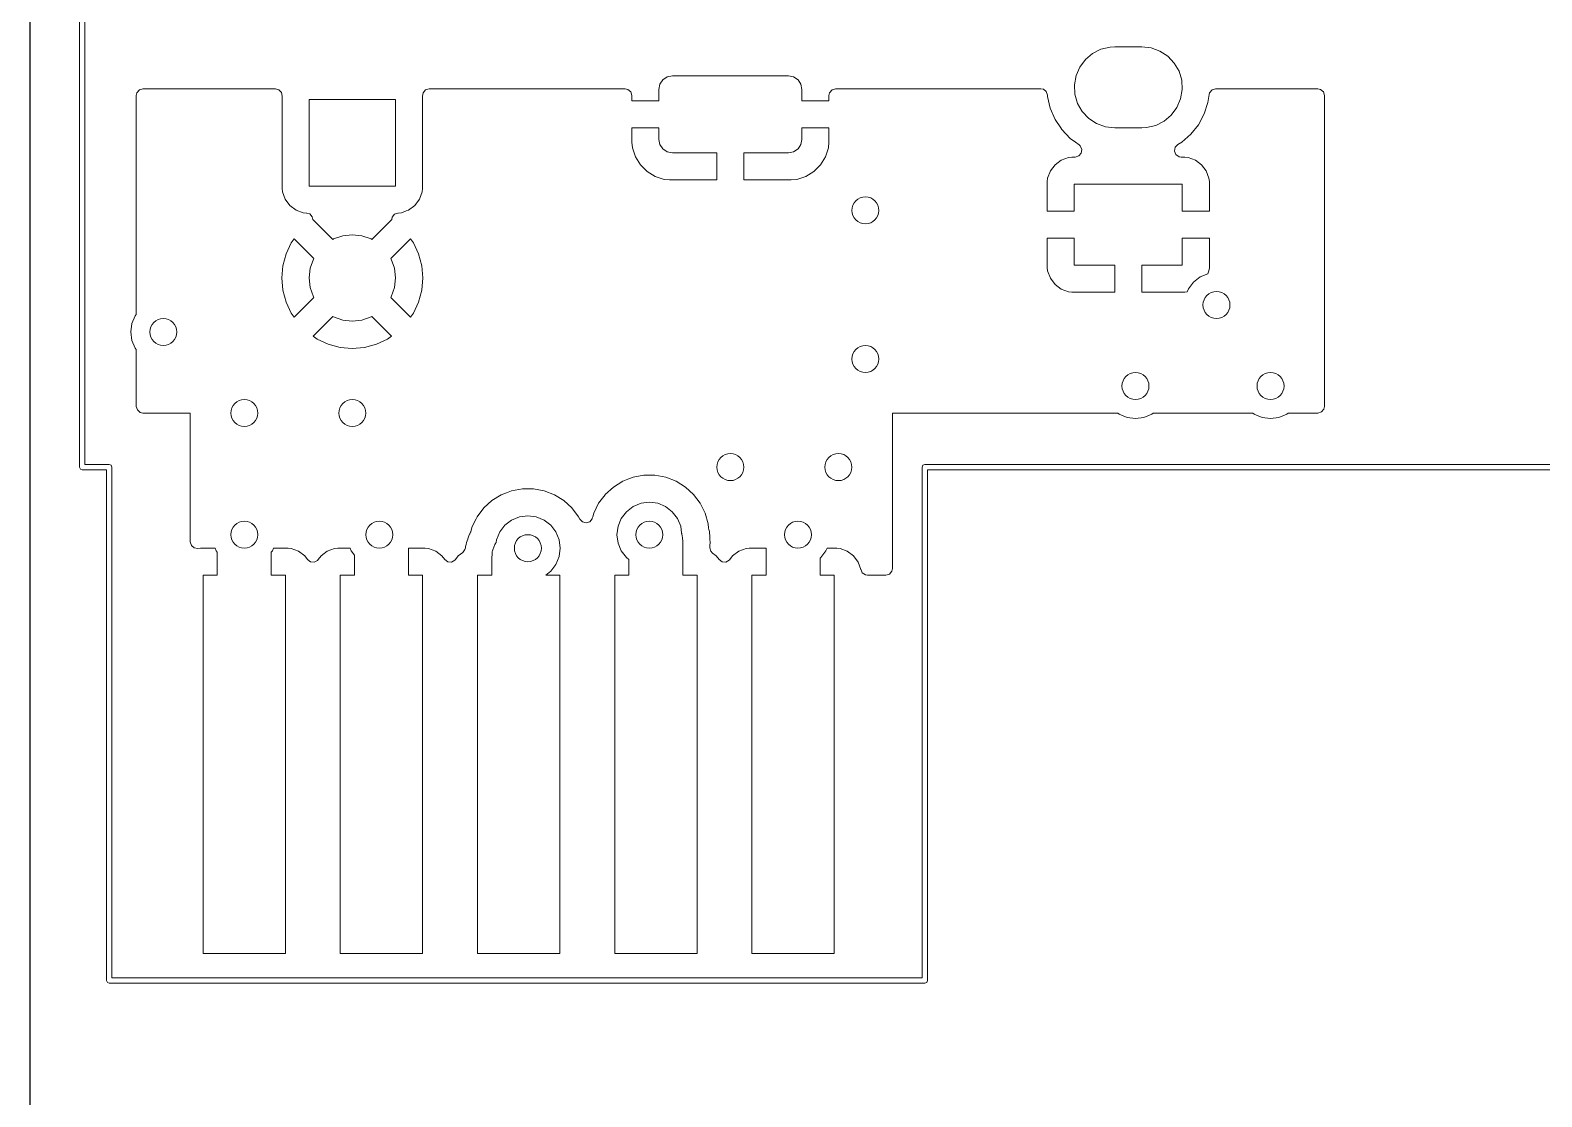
# Model space of a CAD drawing. Header units: millimetres. Extents: x 0 to 594, y 0 to 420.
# Drawn here: x 348.1 to 404.1, y 147.9 to 187.4 of the extents above; entities that cross this region are included whole.
import ezdxf

# ---------------------------------------------------------------- set-up
doc = ezdxf.new("R2010")
doc.units = ezdxf.units.MM
doc.linetypes.add('K5LT32768', pattern=[0])
picture_1 = doc.add_image_def('image2.png', size_in_pixel=(1000, 1000))

msp = doc.modelspace()

# ---------------------------------------------------------------- linework, layer by layer
at = {"color": 7, "linetype": 'K5LT32768', "lineweight": 18}
for p, q in [((349.913, 299.216), (349.913, 171.216)), ((350.113, 171.316), (350.113, 299.116)), ((387.424, 186.525), (387.157, 186.301)), ((387.735, 186.681), (387.424, 186.525)), ((388.074, 186.761), (387.735, 186.681)), ((388.248, 186.771), (388.074, 186.761)), ((389.248, 186.771), (388.248, 186.771)), ((389.594, 186.731), (389.248, 186.771)), ((389.921, 186.612), (389.594, 186.731)), ((390.212, 186.421), (389.921, 186.612)), ((390.451, 186.167), (390.212, 186.421)), ((386.949, 186.021), (386.811, 185.702)), ((387.157, 186.301), (386.949, 186.021)), ((390.626, 185.866), (390.451, 186.167)), ((390.725, 185.532), (390.626, 185.866)), ((371.401, 185.383), (371.363, 185.191)), ((371.51, 185.545), (371.401, 185.383)), ((371.672, 185.653), (371.51, 185.545)), ((371.863, 185.691), (371.672, 185.653)), ((376.163, 185.691), (371.863, 185.691)), ((376.355, 185.653), (376.163, 185.691)), ((376.517, 185.545), (376.355, 185.653)), ((376.625, 185.383), (376.517, 185.545)), ((376.663, 185.191), (376.625, 185.383)), ((386.811, 185.702), (386.751, 185.359)), ((386.751, 185.359), (386.771, 185.011)), ((390.746, 185.184), (390.725, 185.532)), ((352.036, 185.072), (352.013, 184.968)), ((352.013, 184.968), (352.013, 176.868)), ((352.127, 185.177), (352.036, 185.072)), ((352.261, 185.216), (352.127, 185.177)), ((357.169, 185.216), (352.261, 185.216)), ((357.295, 185.182), (357.169, 185.216)), ((357.391, 185.08), (357.295, 185.182)), ((357.415, 184.942), (357.391, 185.08)), ((357.412, 184.912), (357.415, 184.942)), ((357.412, 181.521), (357.412, 184.912)), ((361.613, 184.816), (358.413, 184.816)), ((358.413, 184.816), (358.413, 181.616)), ((361.613, 181.616), (361.613, 184.816)), ((362.632, 185.072), (362.611, 184.942)), ((362.611, 184.942), (362.614, 184.912)), ((362.614, 184.912), (362.614, 181.521)), ((362.724, 185.177), (362.632, 185.072)), ((362.858, 185.216), (362.724, 185.177)), ((370.115, 185.216), (362.858, 185.216)), ((370.218, 185.194), (370.115, 185.216)), ((370.324, 185.103), (370.218, 185.194)), ((370.363, 184.968), (370.324, 185.103)), ((370.363, 184.766), (370.363, 184.968)), ((371.363, 184.766), (370.363, 184.766)), ((371.363, 185.191), (371.363, 184.766)), ((376.663, 184.766), (376.663, 185.191)), ((377.663, 184.766), (376.663, 184.766)), ((377.686, 185.072), (377.663, 184.968)), ((377.663, 184.968), (377.663, 184.766)), ((377.777, 185.177), (377.686, 185.072)), ((377.911, 185.216), (377.777, 185.177)), ((385.51, 185.216), (377.911, 185.216)), ((385.603, 185.198), (385.51, 185.216)), ((385.712, 185.112), (385.603, 185.198)), ((385.758, 184.98), (385.712, 185.112)), ((385.76, 184.934), (385.758, 184.98)), ((385.86, 184.496), (385.76, 184.934)), ((386.771, 185.011), (386.871, 184.677)), ((390.547, 184.521), (390.685, 184.841)), ((390.685, 184.841), (390.746, 185.184)), ((391.696, 184.713), (391.557, 184.285)), ((391.736, 185.002), (391.696, 184.713)), ((391.756, 185.072), (391.736, 185.002)), ((391.847, 185.177), (391.756, 185.072)), ((391.981, 185.216), (391.847, 185.177)), ((395.765, 185.216), (391.981, 185.216)), ((395.868, 185.194), (395.765, 185.216)), ((395.974, 185.103), (395.868, 185.194)), ((396.013, 184.968), (395.974, 185.103)), ((396.013, 179.691), (396.013, 184.968)), ((386.037, 184.082), (385.86, 184.496)), ((386.871, 184.677), (387.045, 184.376)), ((387.045, 184.376), (387.284, 184.122)), ((390.073, 184.018), (390.339, 184.242)), ((390.339, 184.242), (390.547, 184.521)), ((391.557, 184.285), (391.344, 183.888)), ((370.363, 183.242), (370.363, 183.766)), ((370.363, 183.766), (371.363, 183.766)), ((371.363, 183.766), (371.363, 183.341)), ((376.663, 183.341), (376.663, 183.766)), ((376.663, 183.766), (377.663, 183.766)), ((377.663, 183.766), (377.663, 183.242)), ((386.245, 183.766), (386.037, 184.082)), ((386.285, 183.706), (386.245, 183.766)), ((386.596, 183.38), (386.285, 183.706)), ((387.284, 184.122), (387.575, 183.931)), ((387.575, 183.931), (387.902, 183.812)), ((387.902, 183.812), (388.248, 183.771)), ((388.248, 183.771), (389.248, 183.771)), ((389.248, 183.771), (389.422, 183.782)), ((389.422, 183.782), (389.761, 183.862)), ((389.761, 183.862), (390.073, 184.018)), ((391.344, 183.888), (391.063, 183.536)), ((370.384, 183.036), (370.363, 183.242)), ((370.495, 182.703), (370.384, 183.036)), ((371.363, 183.341), (371.401, 183.15)), ((371.401, 183.15), (371.51, 182.988)), ((376.517, 182.988), (376.625, 183.15)), ((376.625, 183.15), (376.663, 183.341)), ((377.642, 183.036), (377.532, 182.703)), ((377.663, 183.242), (377.642, 183.036)), ((386.789, 183.24), (386.596, 183.38)), ((386.927, 183.14), (386.789, 183.24)), ((386.969, 183.102), (386.927, 183.14)), ((387.027, 182.975), (386.969, 183.102)), ((390.483, 183.05), (390.458, 182.912)), ((390.578, 183.152), (390.483, 183.05)), ((390.724, 183.24), (390.578, 183.152)), ((391.063, 183.536), (390.724, 183.24)), ((370.679, 182.405), (370.495, 182.703)), ((371.51, 182.988), (371.672, 182.88)), ((371.672, 182.88), (371.863, 182.841)), ((371.863, 182.841), (373.513, 182.841)), ((373.513, 182.841), (373.513, 181.841)), ((374.513, 181.841), (374.513, 182.841)), ((374.513, 182.841), (376.163, 182.841)), ((376.163, 182.841), (376.355, 182.88)), ((376.355, 182.88), (376.517, 182.988)), ((377.532, 182.703), (377.348, 182.405)), ((386.034, 182.406), (386.264, 182.578)), ((386.264, 182.578), (386.533, 182.679)), ((386.534, 182.679), (386.653, 182.691)), ((386.653, 182.691), (386.781, 182.691)), ((386.781, 182.691), (386.915, 182.731)), ((386.915, 182.731), (387.007, 182.836)), ((387.007, 182.836), (387.027, 182.975)), ((390.458, 182.912), (390.512, 182.783)), ((390.512, 182.783), (390.627, 182.704)), ((390.627, 182.704), (390.705, 182.691)), ((390.705, 182.691), (390.844, 182.691)), ((390.844, 182.691), (390.963, 182.679)), ((390.963, 182.679), (391.232, 182.578)), ((391.232, 182.578), (391.463, 182.406)), ((370.927, 182.157), (370.679, 182.405)), ((371.225, 181.973), (370.927, 182.157)), ((371.558, 181.862), (371.225, 181.973)), ((376.801, 181.973), (376.469, 181.862)), ((377.1, 182.157), (376.801, 181.973)), ((377.348, 182.405), (377.1, 182.157)), ((385.761, 181.906), (385.862, 182.176)), ((385.862, 182.176), (386.034, 182.406)), ((391.463, 182.406), (391.635, 182.176)), ((391.635, 182.176), (391.735, 181.906)), ((357.425, 181.402), (357.412, 181.521)), ((357.526, 181.132), (357.425, 181.402)), ((358.413, 181.616), (361.613, 181.616)), ((362.601, 181.402), (362.501, 181.132)), ((362.614, 181.521), (362.601, 181.402)), ((371.763, 181.841), (371.558, 181.862)), ((373.513, 181.841), (371.763, 181.841)), ((376.263, 181.841), (374.513, 181.841)), ((376.469, 181.862), (376.263, 181.841)), ((385.748, 181.787), (385.761, 181.906)), ((385.748, 180.691), (385.748, 181.787)), ((390.748, 181.691), (386.748, 181.691)), ((386.748, 181.691), (386.748, 180.691)), ((390.748, 180.691), (390.748, 181.691)), ((391.735, 181.906), (391.748, 181.787)), ((391.748, 181.787), (391.748, 180.691)), ((357.698, 180.901), (357.526, 181.132)), ((357.929, 180.729), (357.698, 180.901)), ((362.328, 180.901), (362.098, 180.729)), ((362.501, 181.132), (362.328, 180.901)), ((358.198, 180.628), (357.929, 180.729)), ((358.318, 180.615), (358.198, 180.628)), ((358.324, 180.615), (358.318, 180.615)), ((358.324, 180.613), (358.324, 180.615)), ((358.324, 180.615), (358.324, 180.615)), ((358.435, 180.583), (358.324, 180.613)), ((358.532, 180.483), (358.435, 180.583)), ((358.552, 180.385), (358.532, 180.483)), ((359.294, 179.643), (358.552, 180.385)), ((361.473, 180.384), (360.732, 179.643)), ((361.488, 180.471), (361.473, 180.384)), ((361.58, 180.576), (361.488, 180.471)), ((361.703, 180.612), (361.58, 180.576)), ((361.709, 180.615), (361.702, 180.615)), ((361.702, 180.615), (361.703, 180.612)), ((361.828, 180.628), (361.709, 180.615)), ((362.008, 180.695), (361.828, 180.628)), ((362.098, 180.729), (362.008, 180.695)), ((386.748, 180.691), (385.748, 180.691)), ((391.748, 180.691), (390.748, 180.691)), ((359.657, 179.776), (359.319, 179.658)), ((360.013, 179.816), (359.657, 179.776)), ((360.369, 179.776), (360.013, 179.816)), ((360.707, 179.658), (360.369, 179.776)), ((385.748, 178.596), (385.748, 179.691)), ((385.748, 179.691), (386.748, 179.691)), ((386.748, 179.691), (386.748, 178.691)), ((390.748, 178.691), (390.748, 179.691)), ((390.748, 179.691), (391.748, 179.691)), ((391.748, 179.691), (391.748, 178.596)), ((396.013, 173.464), (396.013, 179.691)), ((357.561, 179.109), (357.753, 179.521)), ((357.753, 179.521), (357.855, 179.667)), ((357.855, 179.667), (358.587, 178.935)), ((359.319, 179.658), (359.294, 179.643)), ((360.732, 179.643), (360.707, 179.658)), ((361.439, 178.935), (362.171, 179.667)), ((362.171, 179.667), (362.274, 179.521)), ((362.274, 179.521), (362.466, 179.109)), ((357.403, 178.216), (357.443, 178.67)), ((357.443, 178.67), (357.561, 179.109)), ((358.453, 178.573), (358.413, 178.216)), ((358.572, 178.911), (358.453, 178.573)), ((358.587, 178.935), (358.572, 178.911)), ((361.455, 178.911), (361.439, 178.935)), ((361.573, 178.573), (361.455, 178.911)), ((361.613, 178.216), (361.573, 178.573)), ((362.466, 179.109), (362.584, 178.67)), ((362.584, 178.67), (362.623, 178.216)), ((385.761, 178.477), (385.748, 178.596)), ((386.748, 178.691), (388.248, 178.691)), ((388.248, 178.691), (388.248, 177.691)), ((389.248, 177.691), (389.248, 178.691)), ((389.248, 178.691), (390.748, 178.691)), ((391.748, 178.596), (391.735, 178.477)), ((357.443, 177.763), (357.403, 178.216)), ((358.413, 178.216), (358.453, 177.86)), ((361.573, 177.86), (361.613, 178.216)), ((362.623, 178.216), (362.584, 177.763)), ((385.862, 178.207), (385.761, 178.477)), ((386.034, 177.977), (385.862, 178.207)), ((391.165, 178.065), (390.974, 177.816)), ((391.413, 178.256), (391.165, 178.065)), ((391.697, 178.373), (391.413, 178.256)), ((391.735, 178.477), (391.697, 178.373)), ((357.561, 177.324), (357.443, 177.763)), ((358.587, 177.498), (357.855, 176.766)), ((358.453, 177.86), (358.572, 177.522)), ((358.572, 177.522), (358.587, 177.498)), ((361.439, 177.498), (361.455, 177.522)), ((362.171, 176.766), (361.439, 177.498)), ((361.455, 177.522), (361.573, 177.86)), ((362.584, 177.763), (362.466, 177.324)), ((386.264, 177.805), (386.034, 177.977)), ((386.533, 177.704), (386.264, 177.805)), ((386.653, 177.691), (386.534, 177.704)), ((388.248, 177.691), (386.653, 177.691)), ((390.844, 177.691), (389.248, 177.691)), ((390.926, 177.7), (390.844, 177.691)), ((390.974, 177.816), (390.926, 177.7)), ((357.753, 176.912), (357.561, 177.324)), ((357.855, 176.766), (357.753, 176.912)), ((362.274, 176.912), (362.171, 176.766)), ((362.466, 177.324), (362.274, 176.912)), ((351.854, 176.527), (351.813, 176.216)), ((351.974, 176.816), (351.854, 176.527)), ((352.013, 176.868), (351.974, 176.816)), ((358.562, 176.058), (359.294, 176.79)), ((359.294, 176.79), (359.319, 176.775)), ((359.319, 176.775), (359.657, 176.657)), ((359.657, 176.657), (360.013, 176.616)), ((360.013, 176.616), (360.369, 176.657)), ((360.369, 176.657), (360.707, 176.775)), ((360.707, 176.775), (360.732, 176.79)), ((360.732, 176.79), (361.464, 176.058)), ((351.813, 176.216), (351.854, 175.906)), ((351.854, 175.906), (351.974, 175.616)), ((358.708, 175.956), (358.562, 176.058)), ((359.121, 175.764), (358.708, 175.956)), ((359.56, 175.646), (359.121, 175.764)), ((360.906, 175.764), (360.466, 175.646)), ((361.318, 175.956), (360.906, 175.764)), ((361.464, 176.058), (361.318, 175.956)), ((351.974, 175.616), (352.013, 175.565)), ((352.013, 175.565), (352.013, 173.464)), ((360.013, 175.607), (359.56, 175.646)), ((360.466, 175.646), (360.013, 175.607)), ((352.013, 173.464), (352.053, 173.33)), ((352.053, 173.33), (352.158, 173.239)), ((352.158, 173.239), (352.261, 173.216)), ((352.261, 173.216), (354.013, 173.216)), ((354.013, 173.216), (354.013, 168.452)), ((380.013, 167.464), (380.013, 173.216)), ((380.013, 173.216), (388.362, 173.216)), ((388.362, 173.216), (388.413, 173.177)), ((388.413, 173.177), (388.703, 173.057)), ((388.703, 173.057), (389.013, 173.016)), ((389.013, 173.016), (389.324, 173.057)), ((389.324, 173.057), (389.613, 173.177)), ((389.613, 173.177), (389.664, 173.216)), ((389.664, 173.216), (393.362, 173.216)), ((393.362, 173.216), (393.413, 173.177)), ((393.413, 173.177), (393.703, 173.057)), ((393.703, 173.057), (394.013, 173.016)), ((394.013, 173.016), (394.324, 173.057)), ((394.324, 173.057), (394.613, 173.177)), ((394.613, 173.177), (394.664, 173.216)), ((394.664, 173.216), (395.765, 173.216)), ((395.765, 173.216), (395.899, 173.256)), ((395.899, 173.256), (395.991, 173.361)), ((395.991, 173.361), (396.013, 173.464)), ((351.013, 171.316), (350.113, 171.316)), ((351.084, 171.287), (351.013, 171.316)), ((351.113, 171.216), (351.084, 171.287)), ((381.143, 171.287), (381.113, 171.216)), ((381.213, 171.316), (381.143, 171.287)), ((420.813, 171.316), (381.213, 171.316)), ((349.913, 171.216), (349.943, 171.146)), ((349.943, 171.146), (350.013, 171.116)), ((350.013, 171.116), (350.913, 171.116)), ((350.913, 171.116), (350.913, 152.216)), ((351.113, 152.316), (351.113, 171.216)), ((370.028, 170.695), (370.218, 170.769)), ((370.218, 170.769), (370.408, 170.843)), ((370.408, 170.843), (370.809, 170.917)), ((370.809, 170.917), (371.217, 170.917)), ((371.217, 170.917), (371.618, 170.843)), ((371.618, 170.843), (371.999, 170.695)), ((381.113, 171.216), (381.113, 152.316)), ((381.313, 152.216), (381.313, 171.116)), ((381.313, 171.116), (420.713, 171.116)), ((365.181, 169.98), (365.528, 170.195)), ((365.528, 170.195), (365.718, 170.269)), ((365.718, 170.269), (365.908, 170.343)), ((365.908, 170.343), (366.309, 170.417)), ((366.309, 170.417), (366.717, 170.417)), ((366.717, 170.417), (367.118, 170.343)), ((367.118, 170.343), (367.499, 170.195)), ((367.499, 170.195), (367.845, 169.98)), ((369.134, 169.88), (369.372, 170.195)), ((369.372, 170.195), (369.38, 170.206)), ((369.38, 170.206), (369.681, 170.48)), ((369.681, 170.48), (370.028, 170.695)), ((371.999, 170.695), (372.345, 170.48)), ((372.345, 170.48), (372.647, 170.206)), ((372.647, 170.206), (372.893, 169.88)), ((364.634, 169.38), (364.88, 169.706)), ((364.88, 169.706), (365.181, 169.98)), ((367.845, 169.98), (368.147, 169.706)), ((368.147, 169.706), (368.393, 169.38)), ((368.952, 169.515), (369.134, 169.88)), ((370.413, 169.756), (370.165, 169.565)), ((370.703, 169.876), (370.413, 169.756)), ((371.013, 169.916), (370.703, 169.876)), ((371.324, 169.876), (371.013, 169.916)), ((371.613, 169.756), (371.324, 169.876)), ((371.862, 169.565), (371.613, 169.756)), ((372.893, 169.88), (373.074, 169.515)), ((364.452, 169.015), (364.595, 169.302)), ((364.595, 169.302), (364.634, 169.38)), ((365.665, 169.065), (365.474, 168.816)), ((365.913, 169.256), (365.665, 169.065)), ((366.203, 169.376), (365.913, 169.256)), ((366.513, 169.416), (366.203, 169.376)), ((366.824, 169.376), (366.513, 169.416)), ((367.113, 169.256), (366.824, 169.376)), ((367.362, 169.065), (367.113, 169.256)), ((367.552, 168.816), (367.362, 169.065)), ((368.393, 169.38), (368.439, 169.287)), ((368.439, 169.287), (368.534, 169.185)), ((368.534, 169.185), (368.669, 169.15)), ((368.669, 169.15), (368.802, 169.194)), ((368.802, 169.194), (368.89, 169.302)), ((368.89, 169.302), (368.899, 169.33)), ((368.899, 169.33), (368.914, 169.38)), ((368.914, 169.38), (368.952, 169.515)), ((369.974, 169.316), (369.854, 169.027)), ((370.165, 169.565), (369.974, 169.316)), ((372.052, 169.316), (371.862, 169.565)), ((372.172, 169.027), (372.052, 169.316)), ((373.074, 169.515), (373.186, 169.123)), ((373.186, 169.123), (373.201, 168.958)), ((364.24, 168.43), (364.285, 168.544)), ((364.285, 168.544), (364.288, 168.553)), ((364.288, 168.553), (364.29, 168.557)), ((364.29, 168.557), (364.325, 168.67)), ((364.325, 168.67), (364.358, 168.73)), ((364.358, 168.73), (364.365, 168.744)), ((364.365, 168.744), (364.366, 168.747)), ((364.366, 168.747), (364.39, 168.808)), ((364.39, 168.808), (364.397, 168.825)), ((364.397, 168.825), (364.401, 168.837)), ((364.401, 168.837), (364.452, 169.015)), ((365.354, 168.527), (365.341, 168.428)), ((365.474, 168.816), (365.354, 168.527)), ((367.672, 168.527), (367.552, 168.816)), ((367.713, 168.216), (367.672, 168.527)), ((369.854, 169.027), (369.813, 168.716)), ((369.813, 168.716), (369.854, 168.406)), ((372.206, 168.774), (372.172, 169.027)), ((372.213, 168.758), (372.206, 168.774)), ((372.218, 168.723), (372.213, 168.758)), ((372.23, 168.689), (372.218, 168.723)), ((372.238, 168.582), (372.23, 168.689)), ((372.253, 168.476), (372.238, 168.582)), ((372.253, 167.216), (372.253, 168.476)), ((373.201, 168.958), (373.21, 168.912)), ((373.21, 168.912), (373.233, 168.831)), ((373.233, 168.831), (373.238, 168.763)), ((373.238, 168.763), (373.24, 168.747)), ((373.24, 168.747), (373.247, 168.716)), ((373.247, 168.716), (373.254, 168.68)), ((373.254, 168.68), (373.254, 168.557)), ((373.254, 168.557), (373.255, 168.548)), ((373.255, 168.548), (373.264, 168.426)), ((354.013, 168.452), (354.053, 168.318)), ((354.053, 168.318), (354.158, 168.226)), ((354.158, 168.226), (354.288, 168.205)), ((354.288, 168.205), (354.394, 168.216)), ((354.394, 168.216), (354.933, 168.216)), ((354.933, 168.216), (354.974, 168.116)), ((354.974, 168.116), (355.013, 168.065)), ((355.013, 168.065), (355.013, 167.216)), ((357.013, 168.065), (357.052, 168.116)), ((357.013, 167.216), (357.013, 168.065)), ((357.052, 168.116), (357.094, 168.216)), ((357.094, 168.216), (357.633, 168.216)), ((357.633, 168.216), (357.752, 168.204)), ((357.752, 168.204), (358.021, 168.103)), ((358.021, 168.103), (358.252, 167.931)), ((358.252, 167.931), (358.355, 167.793)), ((358.752, 167.793), (358.855, 167.931)), ((358.855, 167.931), (359.085, 168.103)), ((359.085, 168.103), (359.354, 168.204)), ((359.355, 168.204), (359.474, 168.216)), ((359.474, 168.216), (359.933, 168.216)), ((359.933, 168.216), (359.974, 168.116)), ((359.974, 168.116), (360.093, 167.961)), ((360.093, 167.961), (360.093, 167.216)), ((362.093, 168.215), (362.094, 168.216)), ((362.093, 167.216), (362.093, 168.215)), ((362.094, 168.216), (362.713, 168.216)), ((362.713, 168.216), (362.832, 168.204)), ((362.832, 168.204), (363.101, 168.103)), ((363.101, 168.103), (363.332, 167.931)), ((363.332, 167.931), (363.434, 167.794)), ((363.831, 167.794), (363.934, 167.932)), ((363.934, 167.932), (364.1, 168.055)), ((364.1, 168.055), (364.183, 168.167)), ((364.183, 168.167), (364.198, 168.229)), ((364.198, 168.229), (364.203, 168.281)), ((364.203, 168.281), (364.224, 168.347)), ((364.224, 168.347), (364.227, 168.362)), ((364.227, 168.362), (364.236, 168.41)), ((364.236, 168.41), (364.24, 168.43)), ((365.188, 167.982), (365.173, 167.876)), ((365.196, 168.089), (365.188, 167.982)), ((365.209, 168.123), (365.196, 168.089)), ((365.214, 168.158), (365.209, 168.123)), ((365.258, 168.256), (365.214, 168.158)), ((365.296, 168.356), (365.258, 168.256)), ((365.317, 168.384), (365.296, 168.356)), ((365.332, 168.417), (365.317, 168.384)), ((365.341, 168.428), (365.332, 168.417)), ((367.672, 167.906), (367.713, 168.216)), ((369.854, 168.406), (369.974, 168.116)), ((369.974, 168.116), (370.165, 167.868)), ((373.255, 168.357), (373.254, 168.342)), ((373.254, 168.342), (373.254, 168.234)), ((373.254, 168.234), (373.294, 168.1)), ((373.26, 168.393), (373.255, 168.357)), ((373.264, 168.426), (373.26, 168.393)), ((373.294, 168.1), (373.354, 168.035)), ((373.354, 168.035), (373.492, 167.932)), ((373.492, 167.932), (373.595, 167.794)), ((373.992, 167.794), (374.095, 167.931)), ((374.095, 167.931), (374.325, 168.103)), ((374.325, 168.103), (374.594, 168.204)), ((374.595, 168.204), (374.714, 168.216)), ((374.714, 168.216), (375.333, 168.216)), ((375.333, 168.216), (375.333, 167.216)), ((377.362, 167.868), (377.552, 168.116)), ((377.552, 168.116), (377.594, 168.216)), ((377.594, 168.216), (377.953, 168.216)), ((377.953, 168.216), (378.072, 168.204)), ((378.072, 168.204), (378.341, 168.103)), ((378.341, 168.103), (378.572, 167.931)), ((378.572, 167.931), (378.744, 167.701)), ((358.355, 167.793), (358.467, 167.709)), ((358.467, 167.709), (358.606, 167.699)), ((358.606, 167.699), (358.729, 167.766)), ((358.729, 167.766), (358.752, 167.793)), ((363.434, 167.794), (363.546, 167.71)), ((363.546, 167.71), (363.685, 167.7)), ((363.685, 167.7), (363.808, 167.767)), ((363.808, 167.767), (363.831, 167.794)), ((365.173, 167.876), (365.173, 167.216)), ((367.173, 167.223), (367.362, 167.368)), ((367.362, 167.368), (367.552, 167.616)), ((367.552, 167.616), (367.672, 167.906)), ((370.165, 167.868), (370.253, 167.8)), ((370.253, 167.8), (370.253, 167.216)), ((373.595, 167.794), (373.707, 167.71)), ((373.707, 167.71), (373.847, 167.7)), ((373.847, 167.7), (373.969, 167.767)), ((373.969, 167.767), (373.992, 167.794)), ((377.333, 167.846), (377.362, 167.868)), ((377.333, 167.216), (377.333, 167.846)), ((378.744, 167.701), (378.844, 167.431)), ((378.844, 167.431), (378.848, 167.416)), ((378.848, 167.416), (378.852, 167.417)), ((378.852, 167.417), (378.897, 167.309)), ((379.899, 167.256), (379.991, 167.361)), ((379.991, 167.361), (380.013, 167.464)), ((355.013, 167.216), (354.489, 167.216)), ((354.489, 167.216), (354.489, 153.216)), ((357.537, 167.216), (357.013, 167.216)), ((357.537, 153.216), (357.537, 167.216)), ((360.093, 167.216), (359.569, 167.216)), ((359.569, 167.216), (359.569, 153.216)), ((362.617, 167.216), (362.093, 167.216)), ((362.617, 153.216), (362.617, 167.216)), ((365.173, 167.216), (364.649, 167.216)), ((364.649, 167.216), (364.649, 153.216)), ((367.173, 167.216), (367.173, 167.223)), ((367.697, 167.216), (367.173, 167.216)), ((367.697, 153.216), (367.697, 167.216)), ((370.253, 167.216), (369.729, 167.216)), ((369.729, 167.216), (369.729, 153.216)), ((372.777, 167.216), (372.253, 167.216)), ((372.777, 153.216), (372.777, 167.216)), ((375.333, 167.216), (374.809, 167.216)), ((374.809, 167.216), (374.809, 153.216)), ((377.857, 167.216), (377.333, 167.216)), ((377.857, 153.216), (377.857, 167.216)), ((378.897, 167.309), (379.012, 167.229)), ((379.012, 167.229), (379.09, 167.216)), ((379.09, 167.216), (379.765, 167.216)), ((379.765, 167.216), (379.899, 167.256)), ((354.489, 153.216), (357.537, 153.216)), ((359.569, 153.216), (362.617, 153.216)), ((364.649, 153.216), (367.697, 153.216)), ((369.729, 153.216), (372.777, 153.216)), ((374.809, 153.216), (377.857, 153.216)), ((381.113, 152.316), (351.113, 152.316)), ((350.913, 152.216), (350.943, 152.146)), ((350.943, 152.146), (351.013, 152.116)), ((351.013, 152.116), (381.213, 152.116)), ((381.213, 152.116), (381.284, 152.146)), ((381.284, 152.146), (381.313, 152.216))]:
    msp.add_line(p, q, dxfattribs=at)
for centre in [(379.013, 180.716), (392.013, 177.216), (353.013, 176.216), (379.013, 175.216), (389.013, 174.216), (394.013, 174.216), (356.013, 173.216), (360.013, 173.216), (374.013, 171.216), (378.013, 171.216), (356.013, 168.716), (361.013, 168.716), (371.013, 168.716), (376.513, 168.716), (366.513, 168.216)]:
    msp.add_circle(centre, 0.5, dxfattribs=at)

# ---------------------------------------------------------------- pictures from other files: only their frames are drawn
image = msp.add_image(picture_1, insert=(348.086, 138.949), size_in_units=(173.678, 173.678))
image.dxf.flags = 15

doc.saveas('drawing.dxf')
